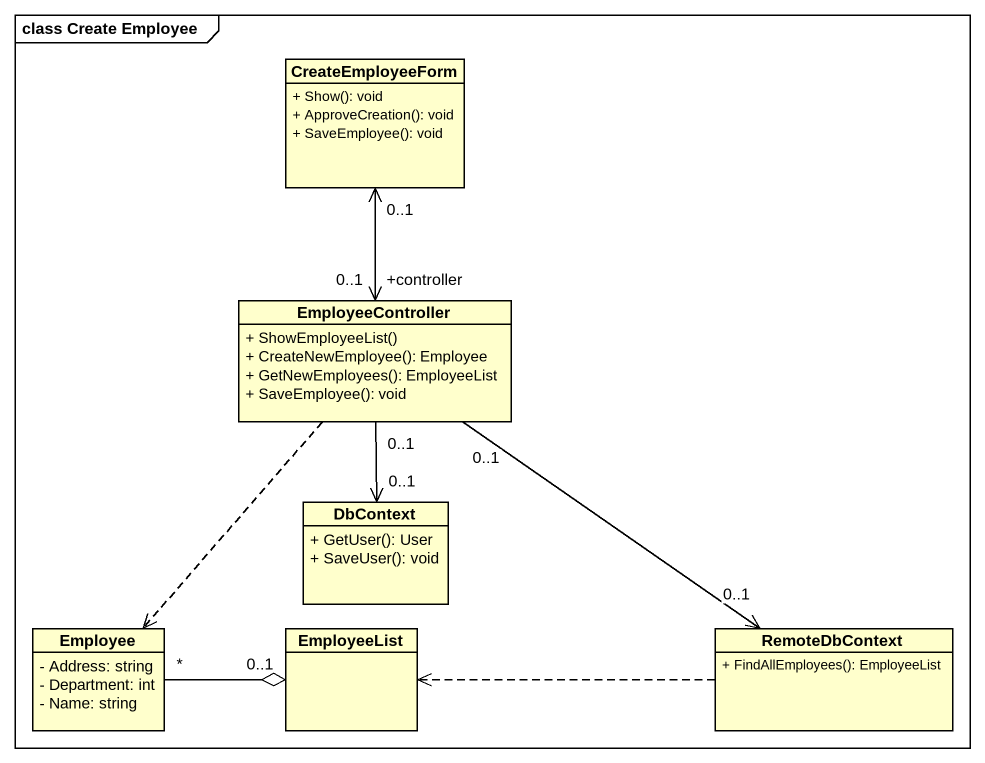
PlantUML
@startuml
mainframe class Create Employee
hide circle
hide empty members
skinparam classAttributeIconSize 0
class CreateEmployeeForm {
  + Show(): void
  + ApproveCreation(): void
  + SaveEmployee(): void
}
class EmployeeController {
  + ShowEmployeeList()
  + CreateNewEmployee(): Employee
  + GetNewEmployees(): EmployeeList
  + SaveEmployee(): void
}
class DbContext {
  + GetUser(): User
  + SaveUser(): void
}
class Employee {
  - Address: string
  - Department: int
  - Name: string
}
class EmployeeList
class RemoteDbContext {
  + FindAllEmployees(): EmployeeList
}
CreateEmployeeForm "0..1" <--> "+controller\n0..1" EmployeeController
EmployeeController "0..1" --> "0..1" DbContext
EmployeeController ..> Employee
EmployeeController "0..1" --> "0..1" RemoteDbContext
Employee "*" -right-o "0..1" EmployeeList
RemoteDbContext .left.> EmployeeList
@enduml
